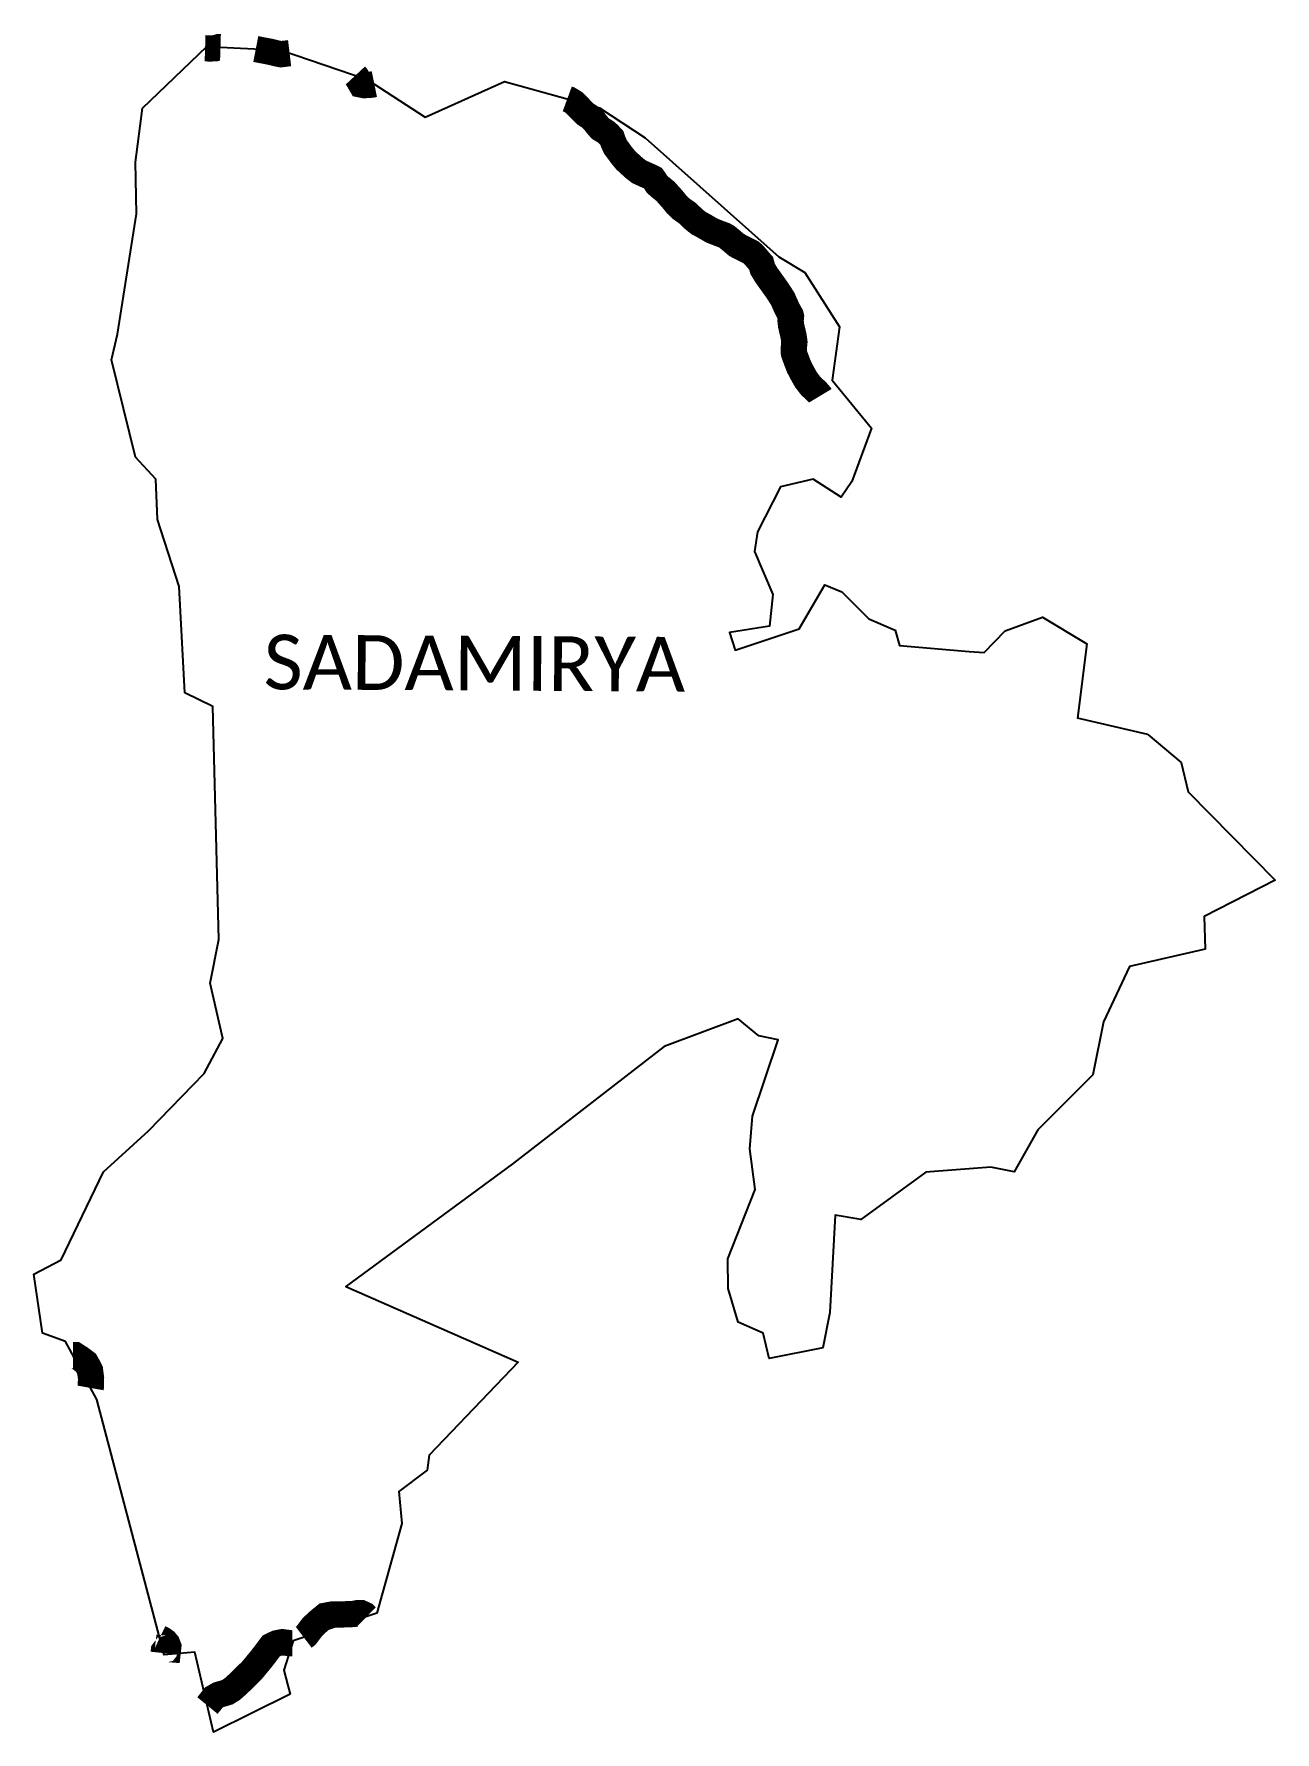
# Model space of a CAD drawing. Header units: metres. Extents: x 314310 to 316673, y 1882543 to 1885774.
import ezdxf

# ---------------------------------------------------------------- set-up
doc = ezdxf.new("R2010")
doc.units = ezdxf.units.M
for name, color, linetype in [('NATURALLY PROTECTED', 3, 'Continuous'), ('village', 3, 'Continuous'), ('VILLAGE NAME', 250, 'Continuous')]:
    doc.layers.add(name, color=color, linetype=linetype)
doc.styles.get("Standard").update_dxf_attribs({"font": 'simplex.shx'})

msp = doc.modelspace()

# ---------------------------------------------------------------- linework, layer by layer
at = {"layer": 'NATURALLY PROTECTED', "flags": 128}
for points in [[(314665.4, 1885748.6, 50, 50, 0), (314662.1, 1885748.7, 50, 50, 0), (314655.3, 1885746.6, 50, 50, 0), (314645.5, 1885746.3, 50, 50, 0), (314636.1, 1885746.6, 50, 50, 0)], [(314797, 1885737.3, 50, 50, 0), (314788.7, 1885736.3, 50, 50, 0), (314780.2, 1885735.3, 50, 50, 0), (314772.1, 1885737, 50, 50, 0), (314759.3, 1885740.1, 50, 50, 0), (314741.4, 1885743.5, 50, 50, 0), (314732.6, 1885745.2, 50, 50, 0)], [(314958.3, 1885678.5, 50, 50, 0), (314952.4, 1885677.3, 50, 50, 0), (314939, 1885676.4, 50, 50, 0), (314933.2, 1885677.6, 50, 50, 0), (314928.1, 1885686.4, 50, 50, 0), (314923.6, 1885693.4, 50, 50, 0), (314922.2, 1885694.9, 50, 50, 0)], [(315807.1, 1885085.4, 50, 50, 0), (315806.5, 1885086.4, 50, 50, 0), (315800.2, 1885093.7, 50, 50, 0), (315789.1, 1885103.9, 50, 50, 0), (315780.2, 1885115.5, 50, 50, 0), (315775, 1885124.5, 50, 50, 0), (315766.9, 1885139.8, 50, 50, 0), (315761.1, 1885154.6, 50, 50, 0), (315756.9, 1885166.4, 50, 50, 0), (315756.5, 1885174.4, 50, 50, 0), (315757.8, 1885187.6, 50, 50, 0), (315756.3, 1885198.7, 50, 50, 0), (315751.5, 1885219.1, 50, 50, 0), (315750.5, 1885228.5, 50, 50, 0), (315751.3, 1885236.2, 50, 50, 0), (315750.6, 1885239.1, 50, 50, 0), (315748.1, 1885243.4, 50, 50, 0), (315743.9, 1885251.4, 50, 50, 0), (315739.5, 1885260.8, 50, 50, 0), (315735.6, 1885270, 50, 50, 0), (315724.5, 1885287, 50, 50, 0), (315718.9, 1885294.8, 50, 50, 0), (315703.9, 1885315.9, 50, 50, 0), (315697.2, 1885327, 50, 50, 0), (315694.6, 1885337.2, 50, 50, 0), (315691.9, 1885340.3, 50, 50, 0), (315682.3, 1885351.5, 50, 50, 0), (315675.7, 1885358, 50, 50, 0), (315669.5, 1885361.1, 50, 50, 0), (315659.7, 1885366.1, 50, 50, 0), (315647.7, 1885372.3, 50, 50, 0), (315639.2, 1885379.7, 50, 50, 0), (315629, 1885388, 50, 50, 0), (315624.4, 1885390.7, 50, 50, 0), (315614.7, 1885394.2, 50, 50, 0), (315600.5, 1885399.8, 50, 50, 0), (315585.9, 1885408.4, 50, 50, 0), (315575.5, 1885414, 50, 50, 0), (315567.4, 1885420.3, 50, 50, 0), (315553.9, 1885433.1, 50, 50, 0), (315542.6, 1885441, 50, 50, 0), (315533.4, 1885449.8, 50, 50, 0), (315526.1, 1885459, 50, 50, 0), (315512.3, 1885474.4, 50, 50, 0), (315501.4, 1885483.2, 50, 50, 0), (315495.8, 1885488.5, 50, 50, 0), (315491.8, 1885495, 50, 50, 0), (315488.7, 1885499.4, 50, 50, 0), (315481.9, 1885502.8, 50, 50, 0), (315473.9, 1885506.3, 50, 50, 0), (315462, 1885511.7, 50, 50, 0), (315453.2, 1885518.5, 50, 50, 0), (315445.2, 1885525.8, 50, 50, 0), (315437, 1885533.3, 50, 50, 0), (315429.6, 1885542.2, 50, 50, 0), (315417.3, 1885558.8, 50, 50, 0), (315413.3, 1885567.5, 50, 50, 0), (315410.5, 1885575.8, 50, 50, 0), (315404, 1885582.9, 50, 50, 0), (315398.7, 1885587.5, 50, 50, 0), (315388.3, 1885593.9, 50, 50, 0), (315381.8, 1885601.4, 50, 50, 0), (315376.1, 1885608.9, 50, 50, 0), (315369.1, 1885615.6, 50, 50, 0), (315359.7, 1885621.7, 50, 50, 0), (315349.2, 1885632.4, 50, 50, 0), (315338.6, 1885643.2, 50, 50, 0), (315328.5, 1885649.3, 50, 50, 0), (315325.5, 1885650.4, 50, 50, 0)], [(314384.5, 1883260, 50, 50, 0), (314388.8, 1883260, 50, 50, 0), (314397.5, 1883254.4, 50, 50, 0), (314409.2, 1883245.7, 50, 50, 0), (314413.8, 1883237.7, 50, 50, 0), (314417.1, 1883230.8, 50, 50, 0), (314419, 1883216.4, 50, 50, 0), (314418.7, 1883200.4, 50, 50, 0), (314418.2, 1883197.6, 50, 50, 0)], [(314823.8, 1882723.2, 50, 50, 0), (314828.4, 1882726.7, 50, 50, 0), (314840.3, 1882742.7, 50, 50, 0), (314853.3, 1882754.7, 50, 50, 0), (314864.7, 1882764, 50, 50, 0), (314879.9, 1882766.8, 50, 50, 0), (314896, 1882766.6, 50, 50, 0), (314918.5, 1882767.5, 50, 50, 0), (314926.4, 1882769.1, 50, 50, 0), (314933, 1882769.1, 50, 50, 0), (314940.4, 1882765.7, 50, 50, 0), (314943.7, 1882762.5, 50, 50, 0)], [(314549.6, 1882721.8, 50, 50, 0), (314554.2, 1882719.6, 50, 50, 0), (314560.3, 1882715.4, 50, 50, 0), (314563.9, 1882711.1, 50, 50, 0), (314566.1, 1882705.5, 50, 50, 0), (314565.6, 1882701, 50, 50, 0), (314563.3, 1882701.2, 50, 50, 0), (314560.4, 1882700.5, 50, 50, 0), (314557.6, 1882696.8, 50, 50, 0), (314557.2, 1882693.1, 50, 50, 0)], [(314640.6, 1882593.3, 50, 50, 0), (314644.7, 1882598.3, 50, 50, 0), (314652.3, 1882608.3, 50, 50, 0), (314661.9, 1882613.8, 50, 50, 0), (314678.2, 1882618.5, 50, 50, 0), (314687.7, 1882624.4, 50, 50, 0), (314700.2, 1882635.6, 50, 50, 0), (314715.9, 1882651.1, 50, 50, 0), (314725.1, 1882660, 50, 50, 0), (314744.1, 1882683.1, 50, 50, 0), (314752.7, 1882694.3, 50, 50, 0), (314762.1, 1882706.8, 50, 50, 0), (314767.2, 1882709.3, 50, 50, 0), (314772.3, 1882711.7, 50, 50, 0), (314783, 1882713.8, 50, 50, 0), (314799.4, 1882711.7, 50, 50, 0), (314802.4, 1882711.7, 50, 50, 0)]]:
    msp.add_lwpolyline(points, format="xyseb", dxfattribs=at)
at = {"layer": 'village', "color": 4}
for points in [[(316430.5, 1884440.7), (316493.7, 1884387.9), (316507.2, 1884331.8), (316672.7, 1884163.6), (316537.7, 1884094.5), (316539.4, 1884032.4), (316395.7, 1883999.5), (316346.4, 1883894.4), (316325.9, 1883793.1), (316221.4, 1883689), (316176, 1883608.7), (316131.6, 1883617.8), (316007.9, 1883608.1), (315884.1, 1883517.8), (315835.7, 1883526.2), (315825.2, 1883340.9), (315812, 1883274.1), (315709.5, 1883253.5), (315698.5, 1883301.7), (315650.9, 1883322.8), (315631.9, 1883386.7), (315630.9, 1883443.4), (315683.2, 1883575.3), (315673, 1883652.7), (315678.2, 1883714.4), (315727, 1883859.7), (315689.9, 1883867.4), (315650.5, 1883899.7), (315510.1, 1883847.4), (315220.4, 1883623.5), (314903.8, 1883390.8), (315232.3, 1883246.8), (315062.9, 1883069.9), (315059.1, 1883041.3), (315004.7, 1883000.3), (315010.8, 1882939.4), (314962.7, 1882768.8), (314804, 1882716.7), (314786.1, 1882660.6), (314793.7, 1882631.6), (314798.2, 1882614.7), (314652.4, 1882542.9), (314616.8, 1882695.1), (314558.1, 1882689.5), (314430, 1883175.6), (314370.5, 1883285.9), (314326.7, 1883301.7), (314310.4, 1883414.1), (314362.4, 1883441.2), (314442.9, 1883608.8), (314528.3, 1883686.6), (314634.1, 1883795.7), (314669.8, 1883862.3), (314645.8, 1883967.5), (314662.5, 1884051.1), (314651, 1884494.3), (314597.7, 1884520.4), (314587, 1884722.8), (314545.7, 1884849.7), (314542.5, 1884926.5), (314503.8, 1884968.9), (314458, 1885153.7), (314469.5, 1885202.6), (314505.6, 1885431.3), (314503.7, 1885530.2), (314517.2, 1885632.7), (314639.5, 1885749.9), (314781.2, 1885742.7), (314944.7, 1885687.3), (315054.7, 1885615.8), (315206.2, 1885683.5), (315386.7, 1885633.4), (315473.5, 1885575.9), (315728, 1885349.6), (315777.8, 1885319.8), (315843.4, 1885216.6), (315829.9, 1885115), (315904.4, 1885023.5), (315867.3, 1884922.2), (315846.7, 1884892.7), (315793.4, 1884926.9), (315731.2, 1884912.4), (315687.8, 1884826.8), (315681.7, 1884788.8), (315716.7, 1884707.5), (315710.5, 1884647.3), (315634.4, 1884634.9), (315645.1, 1884601.3), (315766.8, 1884642.1), (315815.7, 1884725.5), (315848.2, 1884712.2), (315899.5, 1884661.1), (315949.6, 1884639.6), (315957.8, 1884610.2), (316090.4, 1884599), (316119, 1884597), (316158.9, 1884637.9), (316230, 1884664.1), (316314.6, 1884613.6), (316296.6, 1884472)], [(316430.5, 1884440.7), (316296.6, 1884472)]]:
    msp.add_lwpolyline(points, dxfattribs=at)

# ---------------------------------------------------------------- texts
at = {"layer": 'VILLAGE NAME', "insert": (314747.9, 1884631), "char_height": 104.042, "attachment_point": 1, "rotation": 359.6762}
msp.add_mtext_dynamic_manual_height_columns('{\\fCalibri|b0|i0|c0|p34;SADAMIRYA}', width=1115.134, gutter_width=520.2, heights=[0], dxfattribs=at)

doc.saveas('drawing.dxf')
